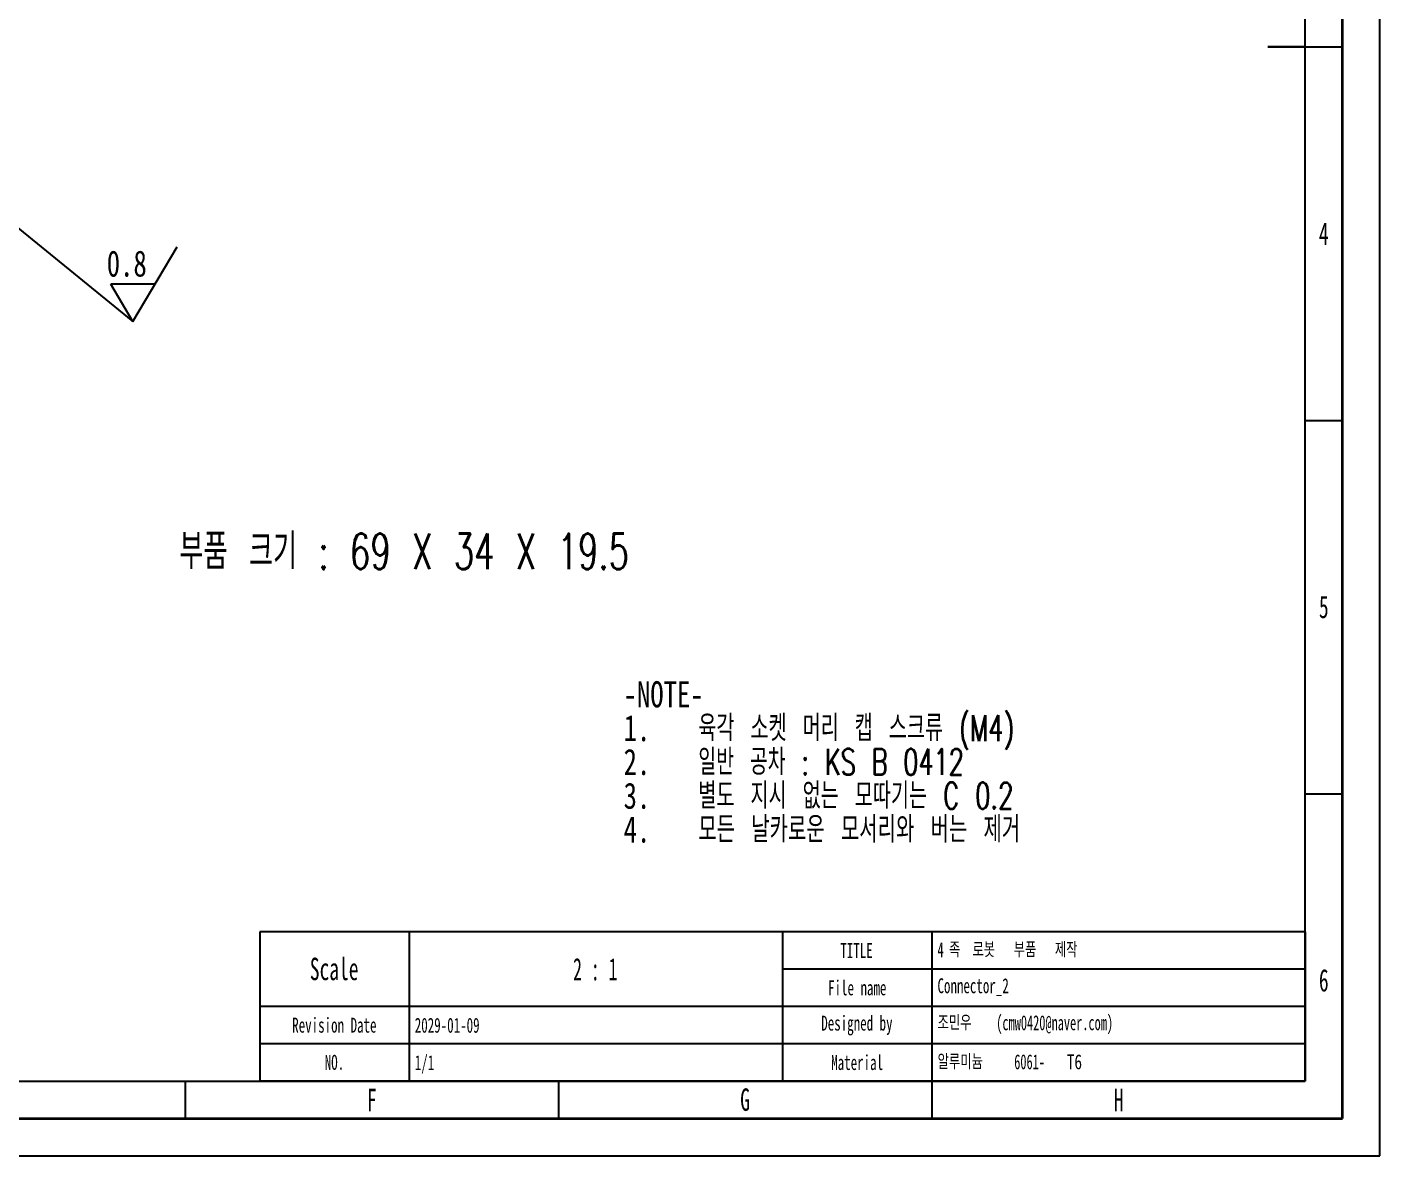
# Model space of a CAD drawing. Header units: millimetres. Extents: x 0 to 420, y -16 to 298.
# Drawn here: x 238.8 to 420, y 1 to 152.2 of the extents above; entities that cross this region are included whole.
import ezdxf

# ---------------------------------------------------------------- set-up
doc = ezdxf.new("R2010")
doc.units = ezdxf.units.MM
doc.layers.add('SLD-0', color=179, linetype='Continuous')
doc.layers.add('가는실선', color=7, linetype='Continuous')
for name, color, linetype, lineweight in [('도면층1', 4, 'Continuous', 35), ('도면층2', 3, 'Continuous', 25), ('도면층3', 5, 'Continuous', 25)]:
    doc.layers.add(name, color=color, linetype=linetype, lineweight=lineweight)
doc.styles.add('SLDTEXTSTYLE0', font='TXT', dxfattribs={"width": 0.75})
doc.styles.add('SLDTEXTSTYLE1', font='TXT', dxfattribs={"width": 0.684211, "bigfont": 'bigfont'})
doc.styles.add('SLDTEXTSTYLE2', font='TXT', dxfattribs={"width": 0.676471, "bigfont": 'bigfont'})
doc.styles.add('SLDTEXTSTYLE3', font='TXT', dxfattribs={"width": 0.694444, "bigfont": 'bigfont'})
doc.styles.add('SLDTEXTSTYLE4', font='TXT', dxfattribs={"width": 0.670455, "bigfont": 'bigfont'})
doc.styles.add('SLDTEXTSTYLE5', font='TXT', dxfattribs={"width": 0.638186})
doc.styles.add('SLDTEXTSTYLE6', font='TXT', dxfattribs={"width": 0.75, "bigfont": 'bigfont'})
doc.styles.add('SLDTEXTSTYLE7', font='TXT', dxfattribs={"width": 0.605})
doc.styles.add('SLDTEXTSTYLE8', font='TXT', dxfattribs={"width": 0.582911})
doc.dimstyles.new('SLDDIMSTYLE4', dxfattribs={"dimtxt": 0.18, "dimasz": 3.302, "dimexe": 0, "dimexo": 0.0625, "dimgap": 0, "dimtad": 0, "dimtih": 1, "dimtoh": 1, "dimdec": 0, "dimrnd": 1e-09, "dimzin": 0, "dimdsep": 46, "dimtxsty": 'Standard', "dimsah": 1, "dimcen": 0.09, "dimadec": 0, "dimazin": 0, "dimtfac": 3.302, "dimtdec": 0, "dimtofl": 0, "dimtmove": 0, "dimatfit": 3, "dimfxl": 1, "dimfrac": 2, "dimtolj": 1, "dimtzin": 0, "dimarcsym": 0})

# ---------------------------------------------------------------- blocks, each defined once
blk = doc.blocks.new('SW_SFSYMBOL_0')
at = {"layer": '가는실선', "color": 0}
for p, q in [((0, 0), (5.9, 10)), ((0, 0), (-2.95, 5)), ((2.95, 5), (-2.95, 5))]:
    blk.add_line(p, q, dxfattribs=at)
at = {"layer": '가는실선', "color": 0, "insert": (-3.51, 9.51), "char_height": 3.5, "attachment_point": 1, "style": 'SLDTEXTSTYLE0'}
blk.add_mtext('0.8', dxfattribs=at)

msp = doc.modelspace()

# ---------------------------------------------------------------- linework, layer by layer
at = {"layer": 'SLD-0', "color": 7}
for p, q in [((420, 1), (420, 298)), ((0, 1), (420, 1))]:
    msp.add_line(p, q, dxfattribs=at)
at = {"layer": '도면층1', "color": 7}
for p, q in [((415, 6), (415, 293)), ((5, 6), (415, 6))]:
    msp.add_line(p, q, dxfattribs=at)
at = {"layer": '도면층2', "color": 7}
for p, q in [((410, 11), (410, 288)), ((410, 149.5), (405, 149.5)), ((405, 149.5), (415, 149.5)), ((410, 11), (410, 149.5)), ((410, 149.5), (415, 149.5)), ((410, 99.5), (415, 99.5)), ((410, 49.5), (415, 49.5)), ((10, 11), (410, 11)), ((260, 11), (260, 6)), ((310, 11), (310, 6)), ((360, 11), (360, 6))]:
    msp.add_line(p, q, dxfattribs=at)
at = {"layer": '도면층3', "color": 7}
for p, q in [((410, 31), (270, 31)), ((270, 31), (270, 11)), ((290, 31), (290, 11)), ((340, 31), (340, 11)), ((360, 31), (360, 11)), ((410, 31), (410, 11)), ((410, 26), (340, 26)), ((410, 21), (270, 21)), ((410, 16), (270, 16)), ((410, 11), (270, 11))]:
    msp.add_line(p, q, dxfattribs=at)

# ---------------------------------------------------------------- block references
at = {"layer": '가는실선'}
msp.add_blockref('SW_SFSYMBOL_0', (253.0131, 112.73602), dxfattribs=at)

# ---------------------------------------------------------------- texts
at = {"layer": 'SLD-0', "color": 7}
for s, insert, char_height, attachment_point, style in [('TITLE', (349.91375, 29.4948), 2, 2, 'SLDTEXTSTYLE5'), ('4', (360.75, 29.6128), 2, 1, 'SLDTEXTSTYLE7'), ('족', (362.29167, 29.61002), 2, 1, 'SLDTEXTSTYLE6'), ('로봇', (365.43333, 29.61002), 2, 1, 'SLDTEXTSTYLE6'), ('부품', (370.95278, 29.61002), 2, 1, 'SLDTEXTSTYLE6'), ('제작', (376.47222, 29.61002), 2, 1, 'SLDTEXTSTYLE6'), ('Scale', (279.9563, 27.5432), 3, 2, 'SLDTEXTSTYLE5'), ('File name', (350.00236, 24.5108), 2, 2, 'SLDTEXTSTYLE5'), ('Connector_2', (360.75, 24.7888), 2, 1, 'SLDTEXTSTYLE5'), ('조민우', (360.75, 19.83202), 2, 1, 'SLDTEXTSTYLE6'), ('(cmw0420@naver.com)', (368.62222, 19.8348), 2, 1, 'SLDTEXTSTYLE7'), ('Revision Date', (279.98254, 19.5108), 2, 2, 'SLDTEXTSTYLE5'), ('Designed by', (349.9589, 19.7878), 2, 2, 'SLDTEXTSTYLE5'), ('NO.', (279.9962, 14.5288), 2, 2, 'SLDTEXTSTYLE5'), ('Material', (349.99102, 14.5108), 2, 2, 'SLDTEXTSTYLE5'), ('알루미늄', (360.76389, 14.60702), 2, 1, 'SLDTEXTSTYLE6'), ('6061-', (371.025, 14.6098), 2, 1, 'SLDTEXTSTYLE7'), ('T6', (378.06389, 14.60702), 2, 1, 'SLDTEXTSTYLE0')]:
    msp.add_mtext(s, dxfattribs=dict(at, insert=insert, char_height=char_height, attachment_point=attachment_point, style=style))
at = {"layer": '가는실선', "attachment_point": 1}
for s, insert, char_height, style in [('부품 크기 : 69 X 34 X 19.5', (259.22884, 84.33138), 4.7625, 'SLDTEXTSTYLE4'), ('-NOTE-', (318.72087, 64.56633), 3.5, 'SLDTEXTSTYLE0'), ('1.', (318.72087, 60.04064), 3.5, 'SLDTEXTSTYLE0'), ('육각 소켓 머리 캡 스크류 (M4)', (328.72087, 60.04064), 3.5, 'SLDTEXTSTYLE1'), ('2.', (318.72087, 55.51494), 3.5, 'SLDTEXTSTYLE0'), ('일반 공차 : KS B 0412', (328.72087, 55.51494), 3.5, 'SLDTEXTSTYLE2'), ('3.', (318.72087, 50.98925), 3.5, 'SLDTEXTSTYLE0'), ('별도 지시 없는 모따기는 C 0.2', (328.72087, 50.98925), 3.5, 'SLDTEXTSTYLE1'), ('4.', (318.72087, 46.46355), 3.5, 'SLDTEXTSTYLE0'), ('모든 날카로운 모서리와 버는 제거', (328.72087, 46.46355), 3.5, 'SLDTEXTSTYLE3')]:
    msp.add_mtext(s, dxfattribs=dict(at, insert=insert, char_height=char_height, style=style))
at = {"layer": '도면층2', "color": 7}
for s, insert, char_height, attachment_point, style in [('4', (412.47838, 125.9922), 3, 2, 'SLDTEXTSTYLE5'), ('5', (412.47838, 76.0177), 3, 2, 'SLDTEXTSTYLE5'), ('2 : 1', (314.92431, 27.4982), 3, 2, 'SLDTEXTSTYLE8'), ('6', (412.47838, 26.0237), 3, 2, 'SLDTEXTSTYLE5'), ('2029-01-09', (290.75, 19.4988), 2, 1, 'SLDTEXTSTYLE5'), ('1/1', (290.75, 14.4988), 2, 1, 'SLDTEXTSTYLE5'), ('F', (285.00796, 9.9922), 3, 2, 'SLDTEXTSTYLE5'), ('G', (334.99159, 10.0432), 3, 2, 'SLDTEXTSTYLE5'), ('H', (385.01353, 9.9922), 3, 2, 'SLDTEXTSTYLE5')]:
    msp.add_mtext(s, dxfattribs=dict(at, insert=insert, char_height=char_height, attachment_point=attachment_point, style=style))

# ---------------------------------------------------------------- leaders
at = {"layer": '가는실선'}
msp.add_leader([(221.22192, 138.55343), (253.0131, 112.73602)], dimstyle='SLDDIMSTYLE4', dxfattribs=at)

doc.saveas('drawing.dxf')
